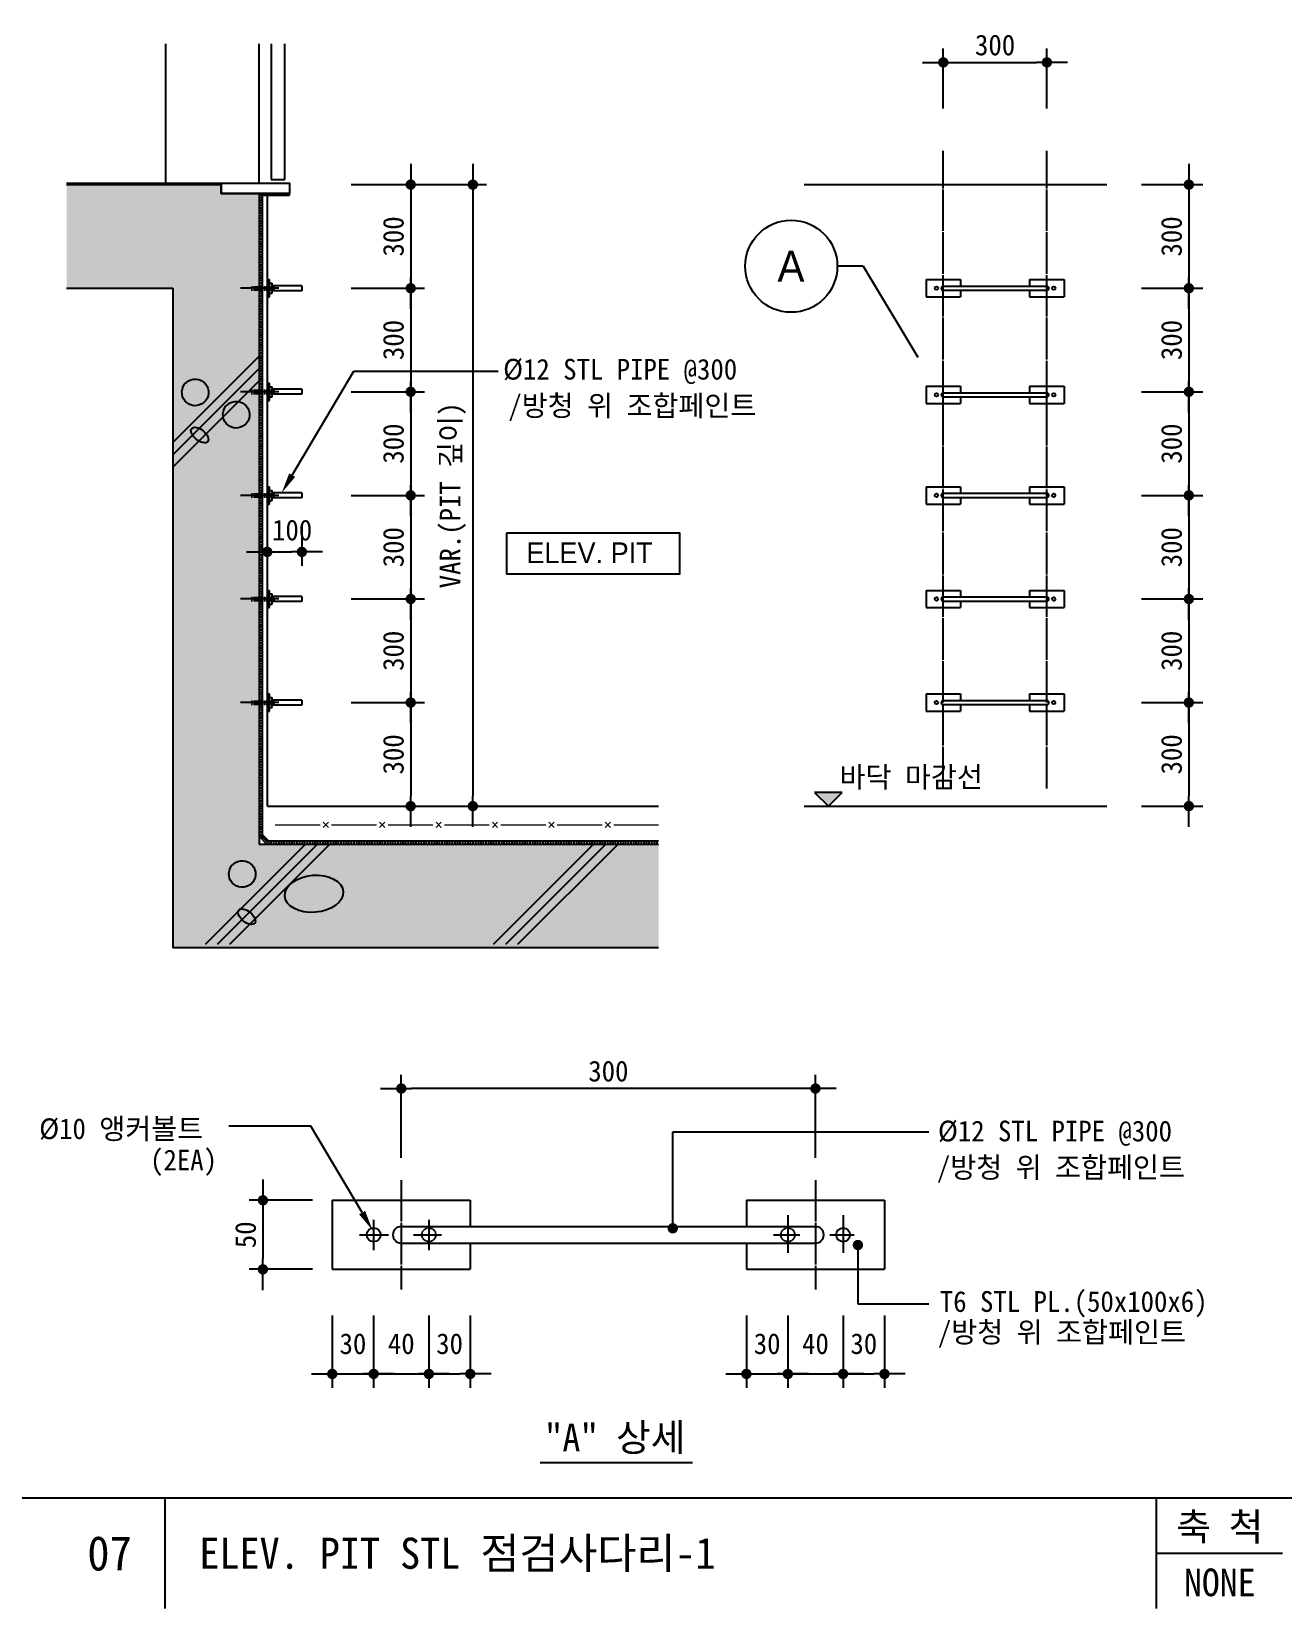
# Model space of a CAD drawing. Header units: millimetres. Extents: x 209 to 75467, y 6568 to 12199.
# Drawn here: x 12375 to 14187, y 6677 to 8960 of the extents above; entities that cross this region are included whole.
import ezdxf
from ezdxf.enums import TextEntityAlignment as Align

# ---------------------------------------------------------------- set-up
doc = ezdxf.new("R2010")
doc.units = ezdxf.units.MM
doc.header["$MEASUREMENT"] = 0
doc.linetypes.add('CEN', pattern=[62, 60, -1, 0, -1])
doc.linetypes.add('HIDDEN', pattern=[0.375, 0.25, -0.125])
doc.layers.get('0').update_dxf_attribs({"linetype": 'CONTINUOUS'})
for name, color, linetype, lineweight in [('A-DIMS', 7, 'CONTINUOUS', 25), ('A-MKXS-LEAD', 7, 'CONTINUOUS', 25), ('A-MKXS-TEXT1', 3, 'CONTINUOUS', 25), ('A-XXXX-SYMB', 7, 'CONTINUOUS', 25), ('A-XXXX-TABL', 7, 'CONTINUOUS', 25), ('A-XXXX-TXT2', 3, 'CONTINUOUS', 25)]:
    doc.layers.add(name, color=color, linetype=linetype, lineweight=lineweight)
for name, color, linetype in [('A-XXXX-SOLD', 252, 'CONTINUOUS'), ('CA-ANNO-TEXT', 3, 'CONTINUOUS'), ('DOOR', 6, 'CONTINUOUS'), ('ELEV1', 7, 'CONTINUOUS'), ('FIN1', 9, 'CONTINUOUS'), ('FIN2', 4, 'CONTINUOUS'), ('GRID', 1, 'CEN'), ('HATC', 9, 'CONTINUOUS'), ('STRC', 2, 'CONTINUOUS'), ('SYMB', 7, 'CONTINUOUS'), ('TABL', 7, 'CONTINUOUS'), ('TEXT', 7, 'CONTINUOUS'), ('WAT1', 7, 'HIDDEN'), ('WAT2', 7, 'CONTINUOUS')]:
    doc.layers.add(name, color=color, linetype=linetype)
doc.styles.add('A.TESCO-돋움', font='')
doc.styles.add('HY울릉도L', font='H2GTRE.TTF')
doc.styles.add('돋움체', font='')
doc.styles.get('A.TESCO-돋움').set_extended_font_data('Dotum')
doc.styles.get('돋움체').set_extended_font_data('DotumChe')
doc.dimstyles.new('CDIM', dxfattribs={"dimtxt": 3, "dimasz": 1.5, "dimexe": 2, "dimexo": 1, "dimgap": 1, "dimtad": 1, "dimdec": 0, "dimrnd": 0.5, "dimzin": 0, "dimdsep": 32, "dimlunit": 6, "dimtxsty": 'HY울릉도L', "dimblk1": '_CIDOT', "dimblk2": '_CIDOT', "dimsah": 1, "dimcen": 5.5, "dimclrd": 2, "dimclre": 2, "dimclrt": 7, "dimadec": 0, "dimazin": 0, "dimtfac": 1, "dimtdec": 0, "dimtix": 1, "dimtmove": 2, "dimatfit": 1, "dimldrblk": '_CIDOT', "dimfxl": 1, "dimtolj": 1, "dimtzin": 0, "dimlwd": -1, "dimarcsym": 0})

# ---------------------------------------------------------------- blocks, each defined once
blk = doc.blocks.new('_CIDOT')
at = {"color": 0, "linetype": 'ByBlock'}
blk.add_line((2, 0), (-1, 0), dxfattribs=at)
at = {"color": 0, "linetype": 'ByBlock', "const_width": 0.5}
blk.add_lwpolyline([(-0.25, 0, 1), (0.25, 0, 1)], format="xyb", close=True, dxfattribs=at)
blk = doc.blocks.new('*D359')
at = {"layer": 'A-DIMS', "lineweight": -2, "transparency": 16777216}
for p, q in [((12837.5, 8588.6), (12943.9, 8588.6)), ((12837.5, 8438.6), (12943.9, 8438.6))]:
    blk.add_line(p, q, dxfattribs=at)
at = {"layer": 'A-DIMS', "transparency": 16777216}
blk.add_line((12923.9, 8573.6), (12923.9, 8453.6), dxfattribs=at)
at = {"layer": 'A-DIMS', "transparency": 16777216, "xscale": 15, "yscale": 15, "zscale": 15}
for p, rotation in [((12923.9, 8588.6), 90), ((12923.9, 8438.6), 270)]:
    blk.add_blockref('_CIDOT', p, dxfattribs=dict(at, rotation=rotation))
at = {"layer": 'A-DIMS', "color": 3, "transparency": 16777216, "insert": (12898.9, 8513.6), "char_height": 30, "attachment_point": 5, "rotation": 90, "style": '돋움체'}
blk.add_mtext('\\A1;300', dxfattribs=at)
blk = doc.blocks.new('*D360')
at = {"layer": 'A-DIMS', "lineweight": -2, "transparency": 16777216}
for p, q in [((12837.5, 8738.6), (13033.9, 8738.6)), ((12837.5, 7838.6), (13033.9, 7838.6))]:
    blk.add_line(p, q, dxfattribs=at)
at = {"layer": 'A-DIMS', "transparency": 16777216}
blk.add_line((13013.9, 8723.6), (13013.9, 7853.6), dxfattribs=at)
at = {"layer": 'A-DIMS', "transparency": 16777216, "xscale": 15, "yscale": 15, "zscale": 15}
for p, rotation in [((13013.9, 8738.6), 90), ((13013.9, 7838.6), 270)]:
    blk.add_blockref('_CIDOT', p, dxfattribs=dict(at, rotation=rotation))
at = {"layer": 'A-DIMS', "color": 3, "transparency": 16777216, "insert": (12985, 8288.6), "char_height": 30, "attachment_point": 5, "rotation": 90, "style": '돋움체'}
blk.add_mtext('\\A1;VAR.(PIT 깊이)', dxfattribs=at)
blk = doc.blocks.new('*D361')
at = {"layer": 'A-DIMS', "lineweight": -2, "transparency": 16777216}
for p, q in [((12837.5, 8288.6), (12943.9, 8288.6)), ((12837.5, 8138.6), (12943.9, 8138.6))]:
    blk.add_line(p, q, dxfattribs=at)
at = {"layer": 'A-DIMS', "transparency": 16777216}
blk.add_line((12923.9, 8273.6), (12923.9, 8153.6), dxfattribs=at)
at = {"layer": 'A-DIMS', "transparency": 16777216, "xscale": 15, "yscale": 15, "zscale": 15}
for p, rotation in [((12923.9, 8288.6), 90), ((12923.9, 8138.6), 270)]:
    blk.add_blockref('_CIDOT', p, dxfattribs=dict(at, rotation=rotation))
at = {"layer": 'A-DIMS', "color": 3, "transparency": 16777216, "insert": (12898.9, 8213.6), "char_height": 30, "attachment_point": 5, "rotation": 90, "style": '돋움체'}
blk.add_mtext('\\A1;300', dxfattribs=at)
blk = doc.blocks.new('*D362')
at = {"layer": 'A-DIMS', "lineweight": -2, "transparency": 16777216}
for p, q in [((12837.5, 8438.6), (12943.9, 8438.6)), ((12837.5, 8288.6), (12943.9, 8288.6))]:
    blk.add_line(p, q, dxfattribs=at)
at = {"layer": 'A-DIMS', "transparency": 16777216}
blk.add_line((12923.9, 8423.6), (12923.9, 8303.6), dxfattribs=at)
at = {"layer": 'A-DIMS', "transparency": 16777216, "xscale": 15, "yscale": 15, "zscale": 15}
for p, rotation in [((12923.9, 8438.6), 90), ((12923.9, 8288.6), 270)]:
    blk.add_blockref('_CIDOT', p, dxfattribs=dict(at, rotation=rotation))
at = {"layer": 'A-DIMS', "color": 3, "transparency": 16777216, "insert": (12898.9, 8363.6), "char_height": 30, "attachment_point": 5, "rotation": 90, "style": '돋움체'}
blk.add_mtext('\\A1;300', dxfattribs=at)
blk = doc.blocks.new('*D363')
at = {"layer": 'A-DIMS', "lineweight": -2, "transparency": 16777216}
for p, q in [((12837.5, 8138.6), (12943.9, 8138.6)), ((12837.5, 7988.6), (12943.9, 7988.6))]:
    blk.add_line(p, q, dxfattribs=at)
at = {"layer": 'A-DIMS', "transparency": 16777216}
blk.add_line((12923.9, 8123.6), (12923.9, 8003.6), dxfattribs=at)
at = {"layer": 'A-DIMS', "transparency": 16777216, "xscale": 15, "yscale": 15, "zscale": 15}
for p, rotation in [((12923.9, 8138.6), 90), ((12923.9, 7988.6), 270)]:
    blk.add_blockref('_CIDOT', p, dxfattribs=dict(at, rotation=rotation))
at = {"layer": 'A-DIMS', "color": 3, "transparency": 16777216, "insert": (12898.9, 8063.6), "char_height": 30, "attachment_point": 5, "rotation": 90, "style": '돋움체'}
blk.add_mtext('\\A1;300', dxfattribs=at)
blk = doc.blocks.new('*D364')
at = {"layer": 'A-DIMS', "lineweight": -2, "transparency": 16777216}
for p, q in [((12837.5, 8738.6), (12943.9, 8738.6)), ((12837.5, 8588.6), (12943.9, 8588.6))]:
    blk.add_line(p, q, dxfattribs=at)
at = {"layer": 'A-DIMS', "transparency": 16777216}
blk.add_line((12923.9, 8723.6), (12923.9, 8603.6), dxfattribs=at)
at = {"layer": 'A-DIMS', "transparency": 16777216, "xscale": 15, "yscale": 15, "zscale": 15}
for p, rotation in [((12923.9, 8738.6), 90), ((12923.9, 8588.6), 270)]:
    blk.add_blockref('_CIDOT', p, dxfattribs=dict(at, rotation=rotation))
at = {"layer": 'A-DIMS', "color": 3, "transparency": 16777216, "insert": (12898.9, 8663.6), "char_height": 30, "attachment_point": 5, "rotation": 90, "style": '돋움체'}
blk.add_mtext('\\A1;300', dxfattribs=at)
blk = doc.blocks.new('*D365')
at = {"layer": 'A-DIMS', "lineweight": -2, "transparency": 16777216}
for p, q in [((12716.1, 8245.8), (12716.1, 8186.8)), ((12766.2, 8245.8), (12766.2, 8186.8))]:
    blk.add_line(p, q, dxfattribs=at)
at = {"layer": 'A-DIMS', "transparency": 16777216}
blk.add_line((12731.1, 8206.8), (12751.2, 8206.8), dxfattribs=at)
at = {"layer": 'A-DIMS', "transparency": 16777216, "xscale": 15, "yscale": 15, "zscale": 15, "rotation": 180}
blk.add_blockref('_CIDOT', (12716.1, 8206.8), dxfattribs=at)
at = {"layer": 'A-DIMS', "transparency": 16777216, "xscale": 15, "yscale": 15, "zscale": 15}
blk.add_blockref('_CIDOT', (12766.2, 8206.8), dxfattribs=at)
at = {"layer": 'A-DIMS', "color": 3, "transparency": 16777216, "insert": (12752.1, 8238.2), "char_height": 30, "attachment_point": 5, "style": '돋움체'}
blk.add_mtext('\\A1;100', dxfattribs=at)
blk = doc.blocks.new('*D366')
at = {"layer": 'A-DIMS', "lineweight": -2, "transparency": 16777216}
for p, q in [((12837.5, 7988.6), (12943.9, 7988.6)), ((12837.5, 7838.6), (12943.9, 7838.6))]:
    blk.add_line(p, q, dxfattribs=at)
at = {"layer": 'A-DIMS', "transparency": 16777216}
blk.add_line((12923.9, 7973.6), (12923.9, 7853.6), dxfattribs=at)
at = {"layer": 'A-DIMS', "transparency": 16777216, "xscale": 15, "yscale": 15, "zscale": 15}
for p, rotation in [((12923.9, 7988.6), 90), ((12923.9, 7838.6), 270)]:
    blk.add_blockref('_CIDOT', p, dxfattribs=dict(at, rotation=rotation))
at = {"layer": 'A-DIMS', "color": 3, "transparency": 16777216, "insert": (12898.9, 7913.6), "char_height": 30, "attachment_point": 5, "rotation": 90, "style": '돋움체'}
blk.add_mtext('\\A1;300', dxfattribs=at)
blk = doc.blocks.new('*D367')
at = {"layer": 'A-DIMS', "lineweight": -2, "transparency": 16777216}
for p, q in [((12781.8, 7267.9), (12689.8, 7267.9)), ((12781.8, 7167.9), (12689.8, 7167.9))]:
    blk.add_line(p, q, dxfattribs=at)
at = {"layer": 'A-DIMS', "transparency": 16777216}
blk.add_line((12709.8, 7252.9), (12709.8, 7182.9), dxfattribs=at)
at = {"layer": 'A-DIMS', "transparency": 16777216, "xscale": 15, "yscale": 15, "zscale": 15}
for p, rotation in [((12709.8, 7267.9), 90), ((12709.8, 7167.9), 270)]:
    blk.add_blockref('_CIDOT', p, dxfattribs=dict(at, rotation=rotation))
at = {"layer": 'A-DIMS', "color": 3, "transparency": 16777216, "insert": (12684.8, 7217.9), "char_height": 30, "attachment_point": 5, "rotation": 90, "style": '돋움체'}
blk.add_mtext('\\A1;50', dxfattribs=at)
blk = doc.blocks.new('*D368')
at = {"layer": 'A-DIMS', "lineweight": -2, "transparency": 16777216}
for p, q in [((12910.2, 7329.5), (12910.2, 7449.7)), ((13510.2, 7329.5), (13510.2, 7449.7))]:
    blk.add_line(p, q, dxfattribs=at)
at = {"layer": 'A-DIMS', "transparency": 16777216}
blk.add_line((13495.2, 7429.7), (12925.2, 7429.7), dxfattribs=at)
at = {"layer": 'A-DIMS', "transparency": 16777216, "xscale": 15, "yscale": 15, "zscale": 15, "rotation": 180}
blk.add_blockref('_CIDOT', (12910.2, 7429.7), dxfattribs=at)
at = {"layer": 'A-DIMS', "transparency": 16777216, "xscale": 15, "yscale": 15, "zscale": 15}
blk.add_blockref('_CIDOT', (13510.2, 7429.7), dxfattribs=at)
at = {"layer": 'A-DIMS', "color": 3, "transparency": 16777216, "insert": (13210.2, 7454.7), "char_height": 30, "attachment_point": 5, "style": '돋움체'}
blk.add_mtext('\\A1;300', dxfattribs=at)
blk = doc.blocks.new('*D369')
at = {"layer": 'A-DIMS', "lineweight": -2, "transparency": 16777216}
for p, q in [((12950.2, 7101), (12950.2, 6996.4)), ((13010.2, 7101), (13010.2, 6996.4))]:
    blk.add_line(p, q, dxfattribs=at)
at = {"layer": 'A-DIMS', "transparency": 16777216}
blk.add_line((12965.2, 7016.4), (12995.2, 7016.4), dxfattribs=at)
at = {"layer": 'A-DIMS', "transparency": 16777216, "xscale": 15, "yscale": 15, "zscale": 15, "rotation": 180}
blk.add_blockref('_CIDOT', (12950.2, 7016.4), dxfattribs=at)
at = {"layer": 'A-DIMS', "transparency": 16777216, "xscale": 15, "yscale": 15, "zscale": 15}
blk.add_blockref('_CIDOT', (13010.2, 7016.4), dxfattribs=at)
at = {"layer": 'A-DIMS', "color": 3, "transparency": 16777216, "insert": (12980.2, 7060), "char_height": 30, "attachment_point": 5, "style": '돋움체'}
blk.add_mtext('\\A1;30', dxfattribs=at)
blk = doc.blocks.new('*D370')
at = {"layer": 'A-DIMS', "lineweight": -2, "transparency": 16777216}
for p, q in [((13550.2, 7101), (13550.2, 6996.4)), ((13610.2, 7101), (13610.2, 6996.4))]:
    blk.add_line(p, q, dxfattribs=at)
at = {"layer": 'A-DIMS', "transparency": 16777216}
blk.add_line((13565.2, 7016.4), (13595.2, 7016.4), dxfattribs=at)
at = {"layer": 'A-DIMS', "transparency": 16777216, "xscale": 15, "yscale": 15, "zscale": 15, "rotation": 180}
blk.add_blockref('_CIDOT', (13550.2, 7016.4), dxfattribs=at)
at = {"layer": 'A-DIMS', "transparency": 16777216, "xscale": 15, "yscale": 15, "zscale": 15}
blk.add_blockref('_CIDOT', (13610.2, 7016.4), dxfattribs=at)
at = {"layer": 'A-DIMS', "color": 3, "transparency": 16777216, "insert": (13580.2, 7060), "char_height": 30, "attachment_point": 5, "style": '돋움체'}
blk.add_mtext('\\A1;30', dxfattribs=at)
blk = doc.blocks.new('*D371')
at = {"layer": 'A-DIMS', "lineweight": -2, "transparency": 16777216}
for p, q in [((12810.2, 7101), (12810.2, 6996.4)), ((12870.2, 7101), (12870.2, 6996.4))]:
    blk.add_line(p, q, dxfattribs=at)
at = {"layer": 'A-DIMS', "transparency": 16777216}
blk.add_line((12825.2, 7016.4), (12855.2, 7016.4), dxfattribs=at)
at = {"layer": 'A-DIMS', "transparency": 16777216, "xscale": 15, "yscale": 15, "zscale": 15, "rotation": 180}
blk.add_blockref('_CIDOT', (12810.2, 7016.4), dxfattribs=at)
at = {"layer": 'A-DIMS', "transparency": 16777216, "xscale": 15, "yscale": 15, "zscale": 15}
blk.add_blockref('_CIDOT', (12870.2, 7016.4), dxfattribs=at)
at = {"layer": 'A-DIMS', "color": 3, "transparency": 16777216, "insert": (12840.2, 7060), "char_height": 30, "attachment_point": 5, "style": '돋움체'}
blk.add_mtext('\\A1;30', dxfattribs=at)
blk = doc.blocks.new('*D372')
at = {"layer": 'A-DIMS', "lineweight": -2, "transparency": 16777216}
for p, q in [((12870.2, 7101), (12870.2, 6996.4)), ((12950.2, 7101), (12950.2, 6996.4))]:
    blk.add_line(p, q, dxfattribs=at)
at = {"layer": 'A-DIMS', "transparency": 16777216}
blk.add_line((12885.2, 7016.4), (12935.2, 7016.4), dxfattribs=at)
at = {"layer": 'A-DIMS', "transparency": 16777216, "xscale": 15, "yscale": 15, "zscale": 15, "rotation": 180}
blk.add_blockref('_CIDOT', (12870.2, 7016.4), dxfattribs=at)
at = {"layer": 'A-DIMS', "transparency": 16777216, "xscale": 15, "yscale": 15, "zscale": 15}
blk.add_blockref('_CIDOT', (12950.2, 7016.4), dxfattribs=at)
at = {"layer": 'A-DIMS', "color": 3, "transparency": 16777216, "insert": (12910.2, 7060), "char_height": 30, "attachment_point": 5, "style": '돋움체'}
blk.add_mtext('\\A1;40', dxfattribs=at)
blk = doc.blocks.new('*D373')
at = {"layer": 'A-DIMS', "lineweight": -2, "transparency": 16777216}
for p, q in [((13410.2, 7101), (13410.2, 6996.4)), ((13470.2, 7101), (13470.2, 6996.4))]:
    blk.add_line(p, q, dxfattribs=at)
at = {"layer": 'A-DIMS', "transparency": 16777216}
blk.add_line((13425.2, 7016.4), (13455.2, 7016.4), dxfattribs=at)
at = {"layer": 'A-DIMS', "transparency": 16777216, "xscale": 15, "yscale": 15, "zscale": 15, "rotation": 180}
blk.add_blockref('_CIDOT', (13410.2, 7016.4), dxfattribs=at)
at = {"layer": 'A-DIMS', "transparency": 16777216, "xscale": 15, "yscale": 15, "zscale": 15}
blk.add_blockref('_CIDOT', (13470.2, 7016.4), dxfattribs=at)
at = {"layer": 'A-DIMS', "color": 3, "transparency": 16777216, "insert": (13440.2, 7060), "char_height": 30, "attachment_point": 5, "style": '돋움체'}
blk.add_mtext('\\A1;30', dxfattribs=at)
blk = doc.blocks.new('*D374')
at = {"layer": 'A-DIMS', "lineweight": -2, "transparency": 16777216}
for p, q in [((13470.2, 7101), (13470.2, 6996.4)), ((13550.2, 7101), (13550.2, 6996.4))]:
    blk.add_line(p, q, dxfattribs=at)
at = {"layer": 'A-DIMS', "transparency": 16777216}
blk.add_line((13485.2, 7016.4), (13535.2, 7016.4), dxfattribs=at)
at = {"layer": 'A-DIMS', "transparency": 16777216, "xscale": 15, "yscale": 15, "zscale": 15, "rotation": 180}
blk.add_blockref('_CIDOT', (13470.2, 7016.4), dxfattribs=at)
at = {"layer": 'A-DIMS', "transparency": 16777216, "xscale": 15, "yscale": 15, "zscale": 15}
blk.add_blockref('_CIDOT', (13550.2, 7016.4), dxfattribs=at)
at = {"layer": 'A-DIMS', "color": 3, "transparency": 16777216, "insert": (13510.2, 7060), "char_height": 30, "attachment_point": 5, "style": '돋움체'}
blk.add_mtext('\\A1;40', dxfattribs=at)
blk = doc.blocks.new('*D375')
at = {"layer": 'A-DIMS', "lineweight": -2, "transparency": 16777216}
for p, q in [((13695.4, 8849), (13695.4, 8935.6)), ((13845.4, 8849), (13845.4, 8935.6))]:
    blk.add_line(p, q, dxfattribs=at)
at = {"layer": 'A-DIMS', "transparency": 16777216}
blk.add_line((13710.4, 8915.6), (13830.4, 8915.6), dxfattribs=at)
at = {"layer": 'A-DIMS', "transparency": 16777216, "xscale": 15, "yscale": 15, "zscale": 15, "rotation": 180}
blk.add_blockref('_CIDOT', (13695.4, 8915.6), dxfattribs=at)
at = {"layer": 'A-DIMS', "transparency": 16777216, "xscale": 15, "yscale": 15, "zscale": 15}
blk.add_blockref('_CIDOT', (13845.4, 8915.6), dxfattribs=at)
at = {"layer": 'A-DIMS', "color": 3, "transparency": 16777216, "insert": (13770.4, 8940.6), "char_height": 30, "attachment_point": 5, "style": '돋움체'}
blk.add_mtext('\\A1;300', dxfattribs=at)
blk = doc.blocks.new('*D376')
at = {"layer": 'A-DIMS', "lineweight": -2, "transparency": 16777216}
for p, q in [((13982.5, 8588.6), (14071.1, 8588.6)), ((13982.5, 8438.6), (14071.1, 8438.6))]:
    blk.add_line(p, q, dxfattribs=at)
at = {"layer": 'A-DIMS', "transparency": 16777216}
blk.add_line((14051.1, 8573.6), (14051.1, 8453.6), dxfattribs=at)
at = {"layer": 'A-DIMS', "transparency": 16777216, "xscale": 15, "yscale": 15, "zscale": 15}
for p, rotation in [((14051.1, 8588.6), 90), ((14051.1, 8438.6), 270)]:
    blk.add_blockref('_CIDOT', p, dxfattribs=dict(at, rotation=rotation))
at = {"layer": 'A-DIMS', "color": 3, "transparency": 16777216, "insert": (14026.1, 8513.6), "char_height": 30, "attachment_point": 5, "rotation": 90, "style": '돋움체'}
blk.add_mtext('\\A1;300', dxfattribs=at)
blk = doc.blocks.new('*D377')
at = {"layer": 'A-DIMS', "lineweight": -2, "transparency": 16777216}
for p, q in [((13982.5, 8288.6), (14071.1, 8288.6)), ((13982.5, 8138.6), (14071.1, 8138.6))]:
    blk.add_line(p, q, dxfattribs=at)
at = {"layer": 'A-DIMS', "transparency": 16777216}
blk.add_line((14051.1, 8273.6), (14051.1, 8153.6), dxfattribs=at)
at = {"layer": 'A-DIMS', "transparency": 16777216, "xscale": 15, "yscale": 15, "zscale": 15}
for p, rotation in [((14051.1, 8288.6), 90), ((14051.1, 8138.6), 270)]:
    blk.add_blockref('_CIDOT', p, dxfattribs=dict(at, rotation=rotation))
at = {"layer": 'A-DIMS', "color": 3, "transparency": 16777216, "insert": (14026.1, 8213.6), "char_height": 30, "attachment_point": 5, "rotation": 90, "style": '돋움체'}
blk.add_mtext('\\A1;300', dxfattribs=at)
blk = doc.blocks.new('*D378')
at = {"layer": 'A-DIMS', "lineweight": -2, "transparency": 16777216}
for p, q in [((13982.5, 8438.6), (14071.1, 8438.6)), ((13982.5, 8288.6), (14071.1, 8288.6))]:
    blk.add_line(p, q, dxfattribs=at)
at = {"layer": 'A-DIMS', "transparency": 16777216}
blk.add_line((14051.1, 8423.6), (14051.1, 8303.6), dxfattribs=at)
at = {"layer": 'A-DIMS', "transparency": 16777216, "xscale": 15, "yscale": 15, "zscale": 15}
for p, rotation in [((14051.1, 8438.6), 90), ((14051.1, 8288.6), 270)]:
    blk.add_blockref('_CIDOT', p, dxfattribs=dict(at, rotation=rotation))
at = {"layer": 'A-DIMS', "color": 3, "transparency": 16777216, "insert": (14026.1, 8363.6), "char_height": 30, "attachment_point": 5, "rotation": 90, "style": '돋움체'}
blk.add_mtext('\\A1;300', dxfattribs=at)
blk = doc.blocks.new('*D379')
at = {"layer": 'A-DIMS', "lineweight": -2, "transparency": 16777216}
for p, q in [((13982.5, 8138.6), (14071.1, 8138.6)), ((13982.5, 7988.6), (14071.1, 7988.6))]:
    blk.add_line(p, q, dxfattribs=at)
at = {"layer": 'A-DIMS', "transparency": 16777216}
blk.add_line((14051.1, 8123.6), (14051.1, 8003.6), dxfattribs=at)
at = {"layer": 'A-DIMS', "transparency": 16777216, "xscale": 15, "yscale": 15, "zscale": 15}
for p, rotation in [((14051.1, 8138.6), 90), ((14051.1, 7988.6), 270)]:
    blk.add_blockref('_CIDOT', p, dxfattribs=dict(at, rotation=rotation))
at = {"layer": 'A-DIMS', "color": 3, "transparency": 16777216, "insert": (14026.1, 8063.6), "char_height": 30, "attachment_point": 5, "rotation": 90, "style": '돋움체'}
blk.add_mtext('\\A1;300', dxfattribs=at)
blk = doc.blocks.new('*D380')
at = {"layer": 'A-DIMS', "lineweight": -2, "transparency": 16777216}
for p, q in [((13982.5, 8738.6), (14071.1, 8738.6)), ((13982.5, 8588.6), (14071.1, 8588.6))]:
    blk.add_line(p, q, dxfattribs=at)
at = {"layer": 'A-DIMS', "transparency": 16777216}
blk.add_line((14051.1, 8723.6), (14051.1, 8603.6), dxfattribs=at)
at = {"layer": 'A-DIMS', "transparency": 16777216, "xscale": 15, "yscale": 15, "zscale": 15}
for p, rotation in [((14051.1, 8738.6), 90), ((14051.1, 8588.6), 270)]:
    blk.add_blockref('_CIDOT', p, dxfattribs=dict(at, rotation=rotation))
at = {"layer": 'A-DIMS', "color": 3, "transparency": 16777216, "insert": (14026.1, 8663.6), "char_height": 30, "attachment_point": 5, "rotation": 90, "style": '돋움체'}
blk.add_mtext('\\A1;300', dxfattribs=at)
blk = doc.blocks.new('*D381')
at = {"layer": 'A-DIMS', "lineweight": -2, "transparency": 16777216}
for p, q in [((13982.5, 7988.6), (14071.1, 7988.6)), ((13982.5, 7838.6), (14071.1, 7838.6))]:
    blk.add_line(p, q, dxfattribs=at)
at = {"layer": 'A-DIMS', "transparency": 16777216}
blk.add_line((14051.1, 7973.6), (14051.1, 7853.6), dxfattribs=at)
at = {"layer": 'A-DIMS', "transparency": 16777216, "xscale": 15, "yscale": 15, "zscale": 15}
for p, rotation in [((14051.1, 7988.6), 90), ((14051.1, 7838.6), 270)]:
    blk.add_blockref('_CIDOT', p, dxfattribs=dict(at, rotation=rotation))
at = {"layer": 'A-DIMS', "color": 3, "transparency": 16777216, "insert": (14026.1, 7913.6), "char_height": 30, "attachment_point": 5, "rotation": 90, "style": '돋움체'}
blk.add_mtext('\\A1;300', dxfattribs=at)

msp = doc.modelspace()

# ---------------------------------------------------------------- hatches: boundary and pattern name
at = {"layer": 'A-XXXX-SOLD'}
msp.add_hatch(color=256, dxfattribs=at).paths.add_polyline_path([(13282.9, 7633.6), (13282.9, 7783.6), (12704.2, 7783.6), (12704.2, 8725.9), (12649.2, 8725.9), (12649.2, 8738.6), (12425.3, 8738.6), (12425.3, 8588.6), (12579.2, 8588.6), (12579.2, 7633.6)])
at = {"layer": 'A-XXXX-SYMB'}
msp.add_hatch(color=256, dxfattribs=at).paths.add_polyline_path([(13528.9, 7838.6), (13548.9, 7858.6), (13508.9, 7858.6)])

# ---------------------------------------------------------------- linework, layer by layer
at = {"layer": 'A-MKXS-LEAD'}
for p, q in [((12752.2, 8317.9), (12841.5, 8468.3)), ((12841.5, 8468.3), (13050.5, 8468.3)), ((12779, 7375.4), (12660.5, 7375.4)), ((12853.5, 7250), (12779, 7375.4)), ((13303.4, 7227.3), (13303.4, 7367)), ((13303.4, 7367), (13674.2, 7367)), ((13571.7, 7203.1), (13571.7, 7117.7)), ((13571.7, 7117.7), (13674.2, 7117.7))]:
    msp.add_line(p, q, dxfattribs=at)
at = {"layer": 'A-MKXS-LEAD', "const_width": 7.5}
for points in [[(13307.2, 7227.3, 1), (13299.7, 7227.3, 1)], [(13575.4, 7203.1, -1), (13567.9, 7203.1, -1)]]:
    msp.add_lwpolyline(points, format="xyb", close=True, dxfattribs=at)
at = {"layer": 'A-MKXS-LEAD'}
for points in [[(12747.9, 8320.5), (12736.9, 8292.1), (12756.5, 8315.4)], [(12857.8, 7252.5), (12868.8, 7224.2), (12849.2, 7247.4)]]:
    msp.add_solid(points, dxfattribs=at)
at = {"layer": 'A-XXXX-SYMB'}
for p, q in [((13508.9, 7858.6), (13528.9, 7838.6)), ((13548.9, 7858.6), (13508.9, 7858.6)), ((13528.9, 7838.6), (13548.9, 7858.6))]:
    msp.add_line(p, q, dxfattribs=at)
at = {"layer": 'A-XXXX-TABL'}
for p, q in [((14003.6, 6836.8), (14003.6, 6676.8)), ((14003.6, 6756.8), (14186.7, 6756.8))]:
    msp.add_line(p, q, dxfattribs=at)
at = {"layer": 'DOOR'}
for p, q in [((12721.7, 8942.4), (12721.7, 8745.9)), ((12741.7, 8745.9), (12741.7, 8942.4)), ((12721.7, 8745.9), (12741.7, 8745.9))]:
    msp.add_line(p, q, dxfattribs=at)
at = {"layer": 'ELEV1'}
for p, q in [((12569.2, 8740.9), (12569.2, 8942.4)), ((12704.2, 8740.9), (12704.2, 8942.4)), ((12716.2, 8601.1), (12719.2, 8601.1)), ((12719.2, 8576.1), (12719.2, 8601.1)), ((12719.2, 8595.9), (12723.2, 8595.9)), ((12723.2, 8581.3), (12723.2, 8595.9)), ((12766.2, 8592.2), (12723.2, 8592.2)), ((12766.2, 8592.2), (12766.2, 8585)), ((13670.4, 8601.1), (13670.4, 8576.1)), ((13670.4, 8601.1), (13720.4, 8601.1)), ((13695.4, 8591.6), (13845.4, 8591.6)), ((13720.4, 8601.1), (13720.4, 8591.6)), ((13820.4, 8601.1), (13870.4, 8601.1)), ((13820.4, 8601.1), (13820.4, 8591.6)), ((13870.4, 8601.1), (13870.4, 8576.1)), ((12716.2, 8576.1), (12719.2, 8576.1)), ((12719.2, 8581.3), (12723.2, 8581.3)), ((12766.2, 8585), (12723.2, 8585)), ((13670.4, 8576.1), (13720.4, 8576.1)), ((13695.4, 8585.6), (13845.4, 8585.6)), ((13720.4, 8585.6), (13720.4, 8576.1)), ((13820.4, 8585.6), (13820.4, 8576.1)), ((13820.4, 8576.1), (13870.4, 8576.1)), ((12716.2, 8451.1), (12719.2, 8451.1)), ((12719.2, 8426.1), (12719.2, 8451.1)), ((12716.2, 8426.1), (12719.2, 8426.1)), ((12719.2, 8445.9), (12723.2, 8445.9)), ((12719.2, 8431.3), (12723.2, 8431.3)), ((12723.2, 8431.3), (12723.2, 8445.9)), ((12766.2, 8442.2), (12723.2, 8442.2)), ((12766.2, 8435), (12723.2, 8435)), ((12766.2, 8442.2), (12766.2, 8435)), ((13670.4, 8446.7), (13670.4, 8421.7)), ((13670.4, 8446.7), (13720.4, 8446.7)), ((13695.4, 8437.2), (13845.4, 8437.2)), ((13695.4, 8431.2), (13845.4, 8431.2)), ((13720.4, 8446.7), (13720.4, 8437.2)), ((13720.4, 8431.2), (13720.4, 8421.7)), ((13820.4, 8446.7), (13870.4, 8446.7)), ((13820.4, 8446.7), (13820.4, 8437.2)), ((13820.4, 8431.2), (13820.4, 8421.7)), ((13870.4, 8446.7), (13870.4, 8421.7)), ((13670.4, 8421.7), (13720.4, 8421.7)), ((13820.4, 8421.7), (13870.4, 8421.7)), ((12716.2, 8301.1), (12719.2, 8301.1)), ((12719.2, 8276.1), (12719.2, 8301.1)), ((12719.2, 8295.9), (12723.2, 8295.9)), ((12723.2, 8281.3), (12723.2, 8295.9)), ((12766.2, 8292.2), (12723.2, 8292.2)), ((12766.2, 8292.2), (12766.2, 8285)), ((13670.4, 8301.1), (13670.4, 8276.1)), ((13670.4, 8301.1), (13720.4, 8301.1)), ((13695.4, 8291.6), (13845.4, 8291.6)), ((13720.4, 8301.1), (13720.4, 8291.6)), ((13820.4, 8301.1), (13870.4, 8301.1)), ((13820.4, 8301.1), (13820.4, 8291.6)), ((13870.4, 8301.1), (13870.4, 8276.1)), ((12716.2, 8276.1), (12719.2, 8276.1)), ((12719.2, 8281.3), (12723.2, 8281.3)), ((12766.2, 8285), (12723.2, 8285)), ((13670.4, 8276.1), (13720.4, 8276.1)), ((13695.4, 8285.6), (13845.4, 8285.6)), ((13720.4, 8285.6), (13720.4, 8276.1)), ((13820.4, 8285.6), (13820.4, 8276.1)), ((13820.4, 8276.1), (13870.4, 8276.1)), ((12716.2, 8151.1), (12719.2, 8151.1)), ((12719.2, 8126.1), (12719.2, 8151.1)), ((12719.2, 8145.9), (12723.2, 8145.9)), ((12719.2, 8131.3), (12723.2, 8131.3)), ((12723.2, 8131.3), (12723.2, 8145.9)), ((12766.2, 8142.2), (12723.2, 8142.2)), ((12766.2, 8135), (12723.2, 8135)), ((12766.2, 8142.2), (12766.2, 8135)), ((13670.4, 8151.1), (13670.4, 8126.1)), ((13670.4, 8151.1), (13720.4, 8151.1)), ((13695.4, 8141.6), (13845.4, 8141.6)), ((13695.4, 8135.6), (13845.4, 8135.6)), ((13720.4, 8151.1), (13720.4, 8141.6)), ((13720.4, 8135.6), (13720.4, 8126.1)), ((13820.4, 8151.1), (13870.4, 8151.1)), ((13820.4, 8151.1), (13820.4, 8141.6)), ((13820.4, 8135.6), (13820.4, 8126.1)), ((13870.4, 8151.1), (13870.4, 8126.1)), ((12716.2, 8126.1), (12719.2, 8126.1)), ((13670.4, 8126.1), (13720.4, 8126.1)), ((13820.4, 8126.1), (13870.4, 8126.1)), ((12716.2, 8001.1), (12719.2, 8001.1)), ((12719.2, 7976.1), (12719.2, 8001.1)), ((12719.2, 7995.9), (12723.2, 7995.9)), ((12723.2, 7981.3), (12723.2, 7995.9)), ((12766.2, 7992.2), (12723.2, 7992.2)), ((12766.2, 7992.2), (12766.2, 7985)), ((13670.4, 8001.1), (13670.4, 7976.1)), ((13670.4, 8001.1), (13720.4, 8001.1)), ((13720.4, 8001.1), (13720.4, 7991.6)), ((13820.4, 8001.1), (13870.4, 8001.1)), ((13820.4, 8001.1), (13820.4, 7991.6)), ((13870.4, 8001.1), (13870.4, 7976.1)), ((12716.2, 7976.1), (12719.2, 7976.1)), ((12719.2, 7981.3), (12723.2, 7981.3)), ((12766.2, 7985), (12723.2, 7985)), ((13670.4, 7976.1), (13720.4, 7976.1)), ((13695.4, 7991.6), (13845.4, 7991.6)), ((13695.4, 7985.6), (13845.4, 7985.6)), ((13720.4, 7985.6), (13720.4, 7976.1)), ((13820.4, 7985.6), (13820.4, 7976.1)), ((13820.4, 7976.1), (13870.4, 7976.1)), ((12810.2, 7267.9), (12810.2, 7167.9)), ((12810.2, 7267.9), (13010.2, 7267.9)), ((13010.2, 7267.9), (13010.2, 7229.9)), ((13410.2, 7267.9), (13610.2, 7267.9)), ((13410.2, 7267.9), (13410.2, 7229.9)), ((13610.2, 7267.9), (13610.2, 7167.9)), ((12910.2, 7229.9), (13510.2, 7229.9)), ((12910.2, 7205.9), (13510.2, 7205.9)), ((13010.2, 7205.9), (13010.2, 7167.9)), ((13410.2, 7205.9), (13410.2, 7167.9)), ((12810.2, 7167.9), (13010.2, 7167.9)), ((13410.2, 7167.9), (13610.2, 7167.9))]:
    msp.add_line(p, q, dxfattribs=at)
for centre, radius in [((13685.4, 8588.6), 2.5), ((13855.4, 8588.6), 2.5), ((13685.4, 8434.2), 2.5), ((13855.4, 8434.2), 2.5), ((13685.4, 8288.6), 2.5), ((13855.4, 8288.6), 2.5), ((13685.4, 8138.6), 2.5), ((13855.4, 8138.6), 2.5), ((13685.4, 7988.6), 2.5), ((13855.4, 7988.6), 2.5), ((12870.2, 7217.9), 10), ((13550.2, 7217.9), 10)]:
    msp.add_circle(centre, radius, dxfattribs=at)
at = {"layer": 'ELEV1', "linetype": 'HIDDEN', "ltscale": 5}
for centre in [(12950.2, 7217.9), (13470.2, 7217.9)]:
    msp.add_circle(centre, 10, dxfattribs=at)
at = {"layer": 'ELEV1'}
for centre, radius, start, end in [((13695.4, 8588.6), 3, 90, 270), ((13845.4, 8588.6), 3, 270, 90), ((13695.4, 8434.2), 3, 90, 270), ((13845.4, 8434.2), 3, 270, 90), ((13695.4, 8288.6), 3, 90, 270), ((13845.4, 8288.6), 3, 270, 90), ((13695.4, 8138.6), 3, 90, 270), ((13845.4, 8138.6), 3, 270, 90), ((13695.4, 7988.6), 3, 90, 270), ((13845.4, 7988.6), 3, 270, 90), ((12910.2, 7217.9), 12, 90, 270), ((13510.2, 7217.9), 12, 270, 90)]:
    msp.add_arc(centre, radius, start, end, dxfattribs=at)
at = {"layer": 'FIN1'}
msp.add_line((12425.3, 8740.9), (12649.2, 8740.9), dxfattribs=at)
at = {"layer": 'FIN2'}
for p, q in [((12649.2, 8740.9), (12748.2, 8740.9)), ((12649.2, 8725.9), (12649.2, 8740.9)), ((12748.2, 8725.9), (12649.2, 8725.9)), ((12704.2, 8725.9), (12748.2, 8725.9)), ((12704.2, 8725.9), (12748.2, 8725.9)), ((12706.7, 8723.4), (12748.2, 8723.4)), ((12706.7, 8723.4), (12748.2, 8723.4)), ((12716.2, 7838.6), (12716.2, 8723.4)), ((12748.2, 8740.9), (12748.2, 8725.9)), ((12748.2, 8723.4), (12748.2, 8725.9)), ((12748.2, 8723.4), (12748.2, 8725.9)), ((13493.9, 8738.6), (13932.4, 8738.6)), ((12716.2, 7838.6), (13282.9, 7838.6)), ((13493.9, 7838.6), (13932.4, 7838.6))]:
    msp.add_line(p, q, dxfattribs=at)
msp.add_lwpolyline([(12649.2, 8740.9), (12748.2, 8740.9), (12748.2, 8725.9), (12649.2, 8725.9)], close=True, dxfattribs=at)
at = {"layer": 'GRID'}
for p, q in [((13695.4, 7864.4), (13695.4, 8787.3)), ((13845.4, 7864.4), (13845.4, 8787.3)), ((12732.7, 8588.6), (12677.2, 8588.6)), ((12732.7, 8438.6), (12677.2, 8438.6)), ((12732.7, 8288.6), (12677.2, 8288.6)), ((12732.7, 8138.6), (12677.2, 8138.6)), ((12732.7, 7988.6), (12677.2, 7988.6)), ((12910.2, 7297.2), (12910.2, 7138.6)), ((13510.2, 7297.2), (13510.2, 7138.6)), ((12870.2, 7239.6), (12870.2, 7195.7)), ((12950.2, 7239.6), (12950.2, 7195.7)), ((13470.2, 7246.2), (13470.2, 7191.9)), ((13550.2, 7246.2), (13550.2, 7191.9)), ((12849.5, 7217.9), (12891.6, 7217.9)), ((12928.1, 7217.9), (12968.4, 7217.9)), ((13449.4, 7217.9), (13487.8, 7217.9)), ((13530.8, 7217.9), (13566.4, 7217.9))]:
    msp.add_line(p, q, dxfattribs=at)
at = {"layer": 'HATC'}
for p, q in [((12425.3, 8588.6), (12579.2, 8588.6)), ((12579.2, 8588.6), (12579.2, 7633.6)), ((12579.2, 8365), (12704.2, 8490)), ((12579.2, 8347.4), (12704.2, 8472.4)), ((12579.2, 8329.7), (12704.2, 8454.7)), ((12626.4, 7638.6), (12771.4, 7783.6)), ((12644.1, 7638.6), (12789.1, 7783.6)), ((12661.8, 7638.6), (12806.8, 7783.6)), ((13043.8, 7638.6), (13188.8, 7783.6)), ((13061.5, 7638.6), (13206.5, 7783.6)), ((13079.2, 7638.6), (13224.2, 7783.6)), ((13282.9, 7633.6), (12579.2, 7633.6))]:
    msp.add_line(p, q, dxfattribs=at)
at = {"layer": 'HATC', "lineweight": 5}
for p, q in [((12727.5, 7811.4), (12792.5, 7811.4)), ((12797.1, 7815.2), (12804.6, 7807.7)), ((12804.6, 7815.2), (12797.1, 7807.7)), ((12809.2, 7811.4), (12874.2, 7811.4)), ((12878.9, 7815.2), (12886.4, 7807.7)), ((12886.4, 7815.2), (12878.9, 7807.7)), ((12891, 7811.4), (12956, 7811.4)), ((12960.6, 7815.2), (12968.1, 7807.7)), ((12968.1, 7815.2), (12960.6, 7807.7)), ((12972.7, 7811.4), (13037.7, 7811.4)), ((13042.3, 7815.2), (13049.8, 7807.7)), ((13049.8, 7815.2), (13042.3, 7807.7)), ((13054.4, 7811.4), (13119.4, 7811.4)), ((13124, 7815.2), (13131.5, 7807.7)), ((13131.5, 7815.2), (13124, 7807.7)), ((13136.2, 7811.4), (13201.2, 7811.4)), ((13205.8, 7815.2), (13213.3, 7807.7)), ((13213.3, 7815.2), (13205.8, 7807.7)), ((13217.9, 7811.4), (13282.9, 7811.4))]:
    msp.add_line(p, q, dxfattribs=at)
at = {"layer": 'HATC'}
for centre, major_axis, ratio in [((12611.7, 8437.7), (-2.5, 19.1), 1), ((12671.1, 8405.4), (-2.5, 19.1), 1), ((12618.2, 8376), (-11.6, 9.5), 0.524402), ((12679.8, 7740.3), (-2.5, 19.1), 1), ((12783.8, 7711.7), (-42.4, -3.4), 0.630852), ((12686.3, 7678.6), (-11.6, 9.5), 0.524402)]:
    msp.add_ellipse(centre, major_axis=major_axis, ratio=ratio, dxfattribs=at)
at = {"layer": 'STRC'}
for p, q in [((12425.3, 8738.6), (12649.2, 8738.6)), ((12704.2, 8725.9), (12704.2, 7783.6)), ((12704.2, 7783.6), (13282.9, 7783.6))]:
    msp.add_line(p, q, dxfattribs=at)
msp.add_lwpolyline([(12649.2, 8738.6), (12649.2, 8725.9), (12704.2, 8725.9)], dxfattribs=at)
at = {"layer": 'SYMB'}
for q in [(13541.8, 8620.4), (13658.3, 8488.7)]:
    msp.add_line((13579.5, 8620.4), q, dxfattribs=at)
at = {"layer": 'SYMB', "linetype": 'HIDDEN', "ltscale": 5}
for p, q in [((12692.7, 8590.8), (12725.7, 8590.8)), ((12692.7, 8586.3), (12725.7, 8586.3)), ((12692.7, 8440.8), (12725.7, 8440.8)), ((12692.7, 8436.3), (12725.7, 8436.3)), ((12692.7, 8290.8), (12725.7, 8290.8)), ((12692.7, 8286.3), (12725.7, 8286.3)), ((12692.7, 8140.8), (12725.7, 8140.8)), ((12692.7, 8136.3), (12725.7, 8136.3)), ((12692.7, 7990.8), (12725.7, 7990.8)), ((12692.7, 7986.3), (12725.7, 7986.3))]:
    msp.add_line(p, q, dxfattribs=at)
at = {"layer": 'SYMB', "linetype": 'HIDDEN'}
for p, q in [((12725.7, 8590.8), (12725.7, 8586.3)), ((12725.7, 8590.8), (12725.7, 8586.3)), ((12725.7, 8440.8), (12725.7, 8436.3)), ((12725.7, 8440.8), (12725.7, 8436.3)), ((12725.7, 8290.8), (12725.7, 8286.3)), ((12725.7, 8290.8), (12725.7, 8286.3)), ((12725.7, 8140.8), (12725.7, 8136.3)), ((12725.7, 8140.8), (12725.7, 8136.3)), ((12725.7, 7990.8), (12725.7, 7986.3)), ((12725.7, 7990.8), (12725.7, 7986.3))]:
    msp.add_line(p, q, dxfattribs=at)
at = {"layer": 'SYMB'}
msp.add_circle((13475.1, 8620.4), 66.7, dxfattribs=at)
at = {"layer": 'TABL'}
for p, q in [((13111.3, 6888.1), (13332.2, 6888.1)), ((8609, 6836.8), (15956.5, 6836.8))]:
    msp.add_line(p, q, dxfattribs=at)
msp.add_lwpolyline([(13063.1, 8234.5), (13313.1, 8234.5), (13313.1, 8174.3), (13063.1, 8174.3)], close=True, dxfattribs=at)
msp.add_lwpolyline([(12567.7, 6836.8), (12567.7, 6676.8)], dxfattribs=at)
at = {"layer": 'WAT1', "ltscale": 10}
for p, q in [((12706.7, 7796.1), (12706.7, 8723.4)), ((12716.7, 7786.1), (13282.9, 7786.1))]:
    msp.add_line(p, q, dxfattribs=at)
at = {"layer": 'WAT2', "linetype": 'Continuous'}
for p, q in [((12709.2, 7797.1), (12709.2, 8723.4)), ((12715.7, 7783.6), (12704.2, 7795.1)), ((12716.7, 7786.1), (12706.7, 7796.1)), ((12717.8, 7788.6), (12709.2, 7797.1)), ((12717.8, 7788.6), (13282.9, 7788.6))]:
    msp.add_line(p, q, dxfattribs=at)

# ---------------------------------------------------------------- texts
at = {"layer": 'A-MKXS-TEXT1', "style": '돋움체'}
for s, p in [('Ø12 STL PIPE @300', (13057.8, 8456.3)), ('/방청 위 조합페인트', (13065.3, 8403.6)), ('Ø10 앵커볼트', (12385.8, 7356.5)), ('Ø12 STL PIPE @300', (13687.7, 7353.2)), ('(2EA)', (12546.4, 7311.2)), ('/방청 위 조합페인트', (13686.1, 7300.5)), ('T6 STL PL.(50x100x6)', (13690.4, 7106.3)), ('/방청 위 조합페인트', (13687.5, 7061.9))]:
    msp.add_text(s, height=30, dxfattribs=at).set_placement(p)
for s, p in [('축 척', (14095.9, 6775)), ('NONE', (14095.9, 6694.6))]:
    msp.add_text(s, height=40, dxfattribs=at).set_placement(p, align=Align.CENTER)
msp.add_text('ELEV. PIT STL 점검사다리-1', height=45, dxfattribs=at).set_placement((12617.7, 6756.8), align=Align.MIDDLE_LEFT)
at = {"layer": 'A-XXXX-TXT2', "style": '돋움체'}
msp.add_text('바닥 마감선', height=30, dxfattribs=at).set_placement((13752.7, 7880.8), align=Align.MIDDLE_RIGHT)
at = {"layer": 'CA-ANNO-TEXT', "style": '돋움체'}
msp.add_text('07', height=50, dxfattribs=at).set_placement((12487.7, 6756.8), align=Align.MIDDLE_CENTER)
at = {"layer": 'TEXT', "style": 'A.TESCO-돋움'}
msp.add_text('A', height=45, dxfattribs=at).set_placement((13474.7, 8620.4), align=Align.MIDDLE)
msp.add_text('ELEV. PIT', height=30, dxfattribs=at).set_placement((13091.3, 8190.5))
at = {"layer": 'TEXT', "style": '돋움체'}
msp.add_text('"A" 상세', height=40, dxfattribs=at).set_placement((13219.8, 6904.5), align=Align.CENTER)

# ---------------------------------------------------------------- dimensions: what is measured, and where the dimension line sits
at = {"layer": 'A-DIMS'}
for base, p1, p2, picture, middle in [((13845.4, 8915.6), (13695.4, 8839), (13845.4, 8839), '*D375', (13770.4, 8940.6)), ((12910.2, 7429.7), (13510.2, 7319.5), (12910.2, 7319.5), '*D368', (13210.2, 7454.7))]:
    dim = msp.add_linear_dim(base=base, p1=p1, p2=p2, text='300', dimstyle='CDIM', override={"dimscale": 10, "dimtxsty": '돋움체', "dimclrd": 256, "dimclre": 256, "dimclrt": 3}, dxfattribs=at)
    dim.commit()
    dim.dimension.update_dxf_attribs({"geometry": picture, "text_midpoint": middle})
for base, p1, p2, text, picture, middle in [((13013.9, 7838.6), (12827.5, 8738.6), (12827.5, 7838.6), 'VAR.(PIT 깊이)', '*D360', (12985, 8288.6)), ((12923.9, 8588.6), (12827.5, 8738.6), (12827.5, 8588.6), '300', '*D364', (12898.9, 8663.6)), ((14051.1, 8588.6), (13972.5, 8738.6), (13972.5, 8588.6), '300', '*D380', (14026.1, 8663.6)), ((12923.9, 8438.6), (12827.5, 8588.6), (12827.5, 8438.6), '300', '*D359', (12898.9, 8513.6)), ((14051.1, 8438.6), (13972.5, 8588.6), (13972.5, 8438.6), '300', '*D376', (14026.1, 8513.6)), ((12923.9, 8288.6), (12827.5, 8438.6), (12827.5, 8288.6), '300', '*D362', (12898.9, 8363.6)), ((14051.1, 8288.6), (13972.5, 8438.6), (13972.5, 8288.6), '300', '*D378', (14026.1, 8363.6)), ((12923.9, 8138.6), (12827.5, 8288.6), (12827.5, 8138.6), '300', '*D361', (12898.9, 8213.6)), ((14051.1, 8138.6), (13972.5, 8288.6), (13972.5, 8138.6), '300', '*D377', (14026.1, 8213.6)), ((12923.9, 7988.6), (12827.5, 8138.6), (12827.5, 7988.6), '300', '*D363', (12898.9, 8063.6)), ((14051.1, 7988.6), (13972.5, 8138.6), (13972.5, 7988.6), '300', '*D379', (14026.1, 8063.6)), ((12923.9, 7838.6), (12827.5, 7988.6), (12827.5, 7838.6), '300', '*D366', (12898.9, 7913.6)), ((14051.1, 7838.6), (13972.5, 7988.6), (13972.5, 7838.6), '300', '*D381', (14026.1, 7913.6)), ((12709.8, 7167.9), (12791.8, 7267.9), (12791.8, 7167.9), '50', '*D367', (12684.8, 7217.9))]:
    dim = msp.add_linear_dim(base=base, p1=p1, p2=p2, angle=90, text=text, dimstyle='CDIM', override={"dimscale": 10, "dimtxsty": '돋움체', "dimclrd": 256, "dimclre": 256, "dimclrt": 3}, dxfattribs=at)
    dim.commit()
    dim.dimension.update_dxf_attribs({"geometry": picture, "text_midpoint": middle})
dim = msp.add_linear_dim(base=(12766.2, 8206.8), p1=(12716.1, 8255.8), p2=(12766.2, 8255.8), text='100', dimstyle='CDIM', override={"dimscale": 10, "dimtxsty": '돋움체', "dimclrd": 256, "dimclre": 256, "dimclrt": 3}, dxfattribs=at)
dim.commit()
dim.dimension.update_dxf_attribs({"geometry": '*D365', "text_midpoint": (12752.1, 8238.2), "dimtype": 160})
for base, p1, p2, text, picture, middle in [((12870.2, 7016.4), (12810.2, 7111), (12870.2, 7111), '30', '*D371', (12840.2, 7060)), ((12950.2, 7016.4), (12870.2, 7111), (12950.2, 7111), '40', '*D372', (12910.2, 7060)), ((13010.2, 7016.4), (12950.2, 7111), (13010.2, 7111), '30', '*D369', (12980.2, 7060)), ((13470.2, 7016.4), (13410.2, 7111), (13470.2, 7111), '30', '*D373', (13440.2, 7060)), ((13550.2, 7016.4), (13470.2, 7111), (13550.2, 7111), '40', '*D374', (13510.2, 7060)), ((13610.2, 7016.4), (13550.2, 7111), (13610.2, 7111), '30', '*D370', (13580.2, 7060))]:
    dim = msp.add_linear_dim(base=base, p1=p1, p2=p2, angle=180, text=text, dimstyle='CDIM', override={"dimscale": 10, "dimtxsty": '돋움체', "dimclrd": 256, "dimclre": 256, "dimclrt": 3}, dxfattribs=at)
    dim.commit()
    dim.dimension.update_dxf_attribs({"geometry": picture, "text_midpoint": middle, "dimtype": 160})

doc.saveas('drawing.dxf')
